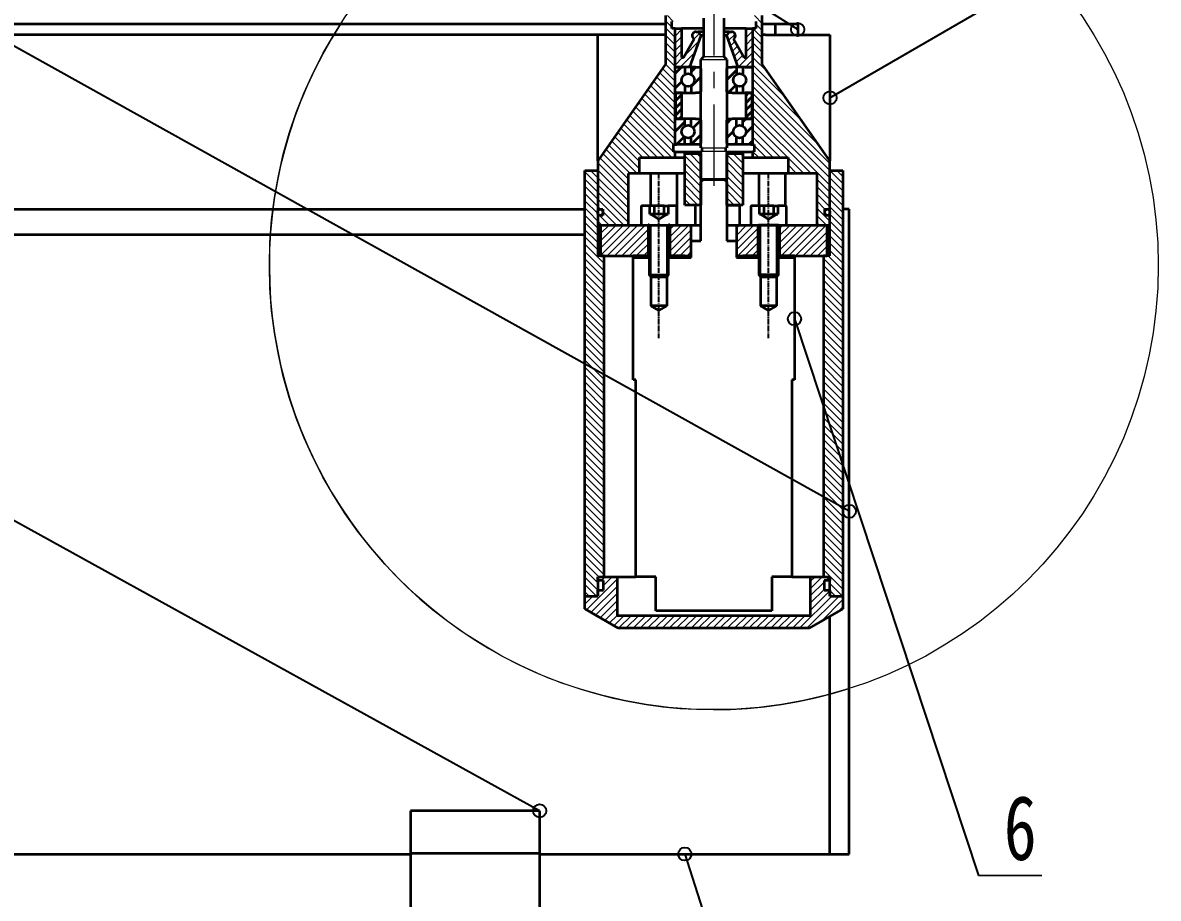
# Model space of a CAD drawing. Header units: millimetres. Extents: x 0 to 1189, y 0 to 841.
# Drawn here: x 412.9 to 588.9, y 624.8 to 760.6 of the extents above; entities that cross this region are included whole.
import ezdxf

# ---------------------------------------------------------------- set-up
doc = ezdxf.new("R2010")
doc.units = ezdxf.units.MM
doc.linetypes.add('CENTER2', pattern=[1.125, 0.75, -0.125, 0.125, -0.125])
doc.linetypes.add('CENTERX2', pattern=[20.32, 12.7, -2.54, 2.54, -2.54])
doc.styles.add('SLDTEXTSTYLE1', font='hyswlongfangsong.ttf')
doc.styles.get("Standard").update_dxf_attribs({"font": 'hyswlongfangsong.ttf'})
doc.dimstyles.new('SLDDIMSTYLE0', dxfattribs={"dimtxt": 0.18, "dimasz": 4.08, "dimexe": 0, "dimexo": 0.0625, "dimgap": 0, "dimtad": 0, "dimtih": 1, "dimtoh": 1, "dimdec": 0, "dimrnd": 1e-09, "dimzin": 0, "dimdsep": 46, "dimtxsty": 'Standard', "dimsah": 1, "dimcen": 0.09, "dimadec": 0, "dimazin": 0, "dimtfac": 4.08, "dimtdec": 0, "dimtofl": 0, "dimtmove": 0, "dimatfit": 3, "dimfxl": 1, "dimfrac": 2, "dimtolj": 1, "dimtzin": 0, "dimarcsym": 0})
pattern_1 = [(45, (128.85775, 522.6611), (-0.561266, 0.561266), [])]
pattern_2 = [(135, (128.85775, 522.6611), (-0.561266, -0.561266), [])]

# ---------------------------------------------------------------- blocks, each defined once
blk = doc.blocks.new('SW_NOTE_0_5')
at = {"color": 0, "linetype": 'Continuous', "lineweight": 18}
for p, q in [((0, 0), (9.85, 0)), ((9.85, 0), (0, 0)), ((0, 0), (9.85, 0)), ((9.85, 0), (0, 0)), ((0, 0), (9.85, 0)), ((9.85, 0), (0, 0))]:
    blk.add_line(p, q, dxfattribs=at)
at = {"color": 0, "linetype": 'Continuous', "lineweight": 18, "insert": (6.49, 12.42), "char_height": 10, "attachment_point": 2, "style": 'SLDTEXTSTYLE1'}
blk.add_mtext('6', dxfattribs=at)
blk = doc.blocks.new('*U93')
at = {"color": 0, "linetype": 'CENTER2', "transparency": 16777216}
blk.add_line((0, -15.15), (0, 10.36), dxfattribs=at)
blk = doc.blocks.new('*U92')
at = {"color": 0, "linetype": 'CENTER2', "transparency": 16777216}
blk.add_line((0, -15.15), (0, 10.22), dxfattribs=at)

msp = doc.modelspace()

# ---------------------------------------------------------------- hatches: boundary and pattern name
at = {"lineweight": 18}
h = msp.add_hatch(dxfattribs=at)
h.set_pattern_fill('ANSI31', color=256, scale=0.25, angle=90)
h.set_pattern_definition(pattern_2)
h.paths.add_polyline_path([(527.51, 754.18), (527.51, 761.69), (526.26, 761.69), (526.26, 760.79), (526.51, 760.79), (526.51, 759.69), (526.01, 759.69), (526.01, 741.69), (526.26, 741.69), (526.26, 740.59), (526.01, 740.59), (526.01, 739.69), (531.51, 739.69), (531.51, 737.19), (536.01, 737.19), (536.01, 729.19), (538.01, 729.19), (538.01, 730.69), (537.21, 730.69), (537.21, 731.69), (538.01, 731.69), (538.01, 739.19)])
h.paths.add_polyline_path([(514.01, 739.69), (514.01, 740.59), (513.76, 740.59), (513.76, 741.69), (514.01, 741.69), (514.01, 759.69), (513.51, 759.69), (513.51, 760.79), (513.76, 760.79), (513.76, 761.69), (512.51, 761.69), (512.51, 754.18), (502.01, 739.19), (502.01, 731.69), (502.81, 731.69), (502.81, 730.69), (502.01, 730.69), (502.01, 729.19), (506.72, 729.19), (506.72, 737.19), (508.51, 737.19), (508.51, 739.69)])
h.paths.add_polyline_path([(540.01, 737.69), (538.01, 737.69), (538.01, 724.44), (537.01, 724.44), (537.01, 674.69), (538.01, 674.69), (538.01, 671.69), (540.01, 671.69)])
h.paths.add_polyline_path([(503.01, 724.44), (502.51, 724.44), (502.01, 724.44), (502.01, 737.69), (500.01, 737.69), (500.01, 671.69), (502.01, 671.69), (502.01, 674.69), (503.01, 674.69)])
h = msp.add_hatch(dxfattribs=at)
h.set_pattern_fill('ANSI31', color=256, scale=0.25)
h.set_pattern_definition(pattern_1)
h.paths.add_polyline_path([(518.01, 758.59), (517.59, 759.19), (517.26, 759.19, 0.76733), (516.96, 758.07), (515.29, 755.19), (515.01, 755.19), (515.01, 759.69), (514.01, 759.69), (514.01, 753.69), (516.22, 753.69)])
h.paths.add_polyline_path([(523.06, 758.07, 0.767325), (522.76, 759.19), (522.43, 759.19), (522.01, 758.59), (523.79, 753.69), (526.01, 753.69), (526.01, 759.69), (525.01, 759.69), (525.01, 755.19), (524.72, 755.19)])
at = {"lineweight": 35}
h = msp.add_hatch(dxfattribs=at)
h.set_pattern_fill('ANSI31', color=256, scale=0.5)
h.set_pattern_definition([(45, (-51.8363, 45.4111), (-1.122532, 1.122532), [])])
h.paths.add_polyline_path([(515.51, 750.82, -0.26795), (515.01, 751.69, -0.26795), (515.51, 752.55), (515.51, 753.69), (514.01, 753.69), (514.01, 749.69), (514.21, 749.69), (515.14, 749.69), (515.51, 749.69)])
h.paths.add_polyline_path([(518.01, 753.69), (517.81, 753.69), (517.16, 753.69), (516.51, 753.69), (516.51, 752.55, -0.26795), (517.01, 751.69, -0.26795), (516.51, 750.82), (516.51, 749.69), (517.16, 749.69), (517.81, 749.69), (518.01, 749.69)])
h.paths.add_polyline_path([(518.01, 745.69), (517.81, 745.69), (517.16, 745.69), (516.51, 745.69), (516.51, 744.55, -0.26795), (517.01, 743.69, -0.26795), (516.51, 742.82), (516.51, 741.69), (517.16, 741.69), (517.81, 741.69), (518.01, 741.69)])
h.paths.add_polyline_path([(515.51, 745.69), (515.14, 745.69), (514.21, 745.69), (514.01, 745.69), (514.01, 741.69), (514.21, 741.69), (515.14, 741.69), (515.51, 741.69), (515.51, 742.82, -0.26795), (515.01, 743.69, -0.26795), (515.51, 744.55)])
h.paths.add_polyline_path([(523.01, 751.69, -0.26795), (523.51, 752.55), (523.51, 753.69), (522.86, 753.69), (522.21, 753.69), (522.01, 753.69), (522.01, 749.69), (522.21, 749.69), (522.86, 749.69), (523.51, 749.69), (523.51, 750.82, -0.26795)])
h.paths.add_polyline_path([(526.01, 753.69), (524.51, 753.69), (524.51, 752.55, -0.26795), (525.01, 751.69, -0.26795), (524.51, 750.82), (524.51, 749.69), (524.87, 749.69), (525.81, 749.69), (526.01, 749.69)], flags=16)
h.paths.add_polyline_path([(523.51, 745.69), (522.86, 745.69), (522.21, 745.69), (522.01, 745.69), (522.01, 741.69), (522.21, 741.69), (522.86, 741.69), (523.51, 741.69), (523.51, 742.82, -0.26795), (523.01, 743.69, -0.26795), (523.51, 744.55)])
h.paths.add_polyline_path([(524.51, 753.69), (524.51, 752.55, -0.26795), (525.01, 751.69, -0.26795), (524.51, 750.82), (524.51, 749.69), (524.87, 749.69), (525.71, 749.69), (525.91, 749.49), (525.91, 745.89), (525.71, 745.69), (525.01, 745.69), (524.87, 745.69), (524.51, 745.69), (524.51, 744.55, -0.26795), (525.01, 743.69, -0.26795), (524.51, 742.82), (524.51, 741.69), (524.87, 741.69), (525.81, 741.69), (526.01, 741.69), (526.01, 753.69)])
h = msp.add_hatch(dxfattribs=at)
h.set_pattern_fill('ANSI31', color=256, scale=0.25)
h.set_pattern_definition(pattern_1)
h.paths.add_polyline_path([(515.01, 749.69), (514.31, 749.69), (514.11, 749.49), (514.11, 745.89), (514.31, 745.69), (515.01, 745.69)])
h.paths.add_polyline_path([(525.91, 749.49), (525.71, 749.69), (525.01, 749.69), (525.01, 745.69), (525.71, 745.69), (525.91, 745.89)])
at = {"lineweight": 18}
h = msp.add_hatch(dxfattribs=at)
h.set_pattern_fill('ANSI31', color=256, scale=0.25, angle=90)
h.set_pattern_definition(pattern_2)
h.paths.add_polyline_path([(518.01, 740.29), (515.51, 740.29), (515.51, 732.29), (518.01, 732.29)])
h.paths.add_polyline_path([(524.51, 740.29), (522.01, 740.29), (522.01, 732.29), (524.51, 732.29)])
at = {"linetype": 'Continuous', "lineweight": 18}
h = msp.add_hatch(dxfattribs=at)
h.set_pattern_fill('ANSI31', color=256, angle=90, style=0)
h.set_pattern_definition([(135, (-51.8363, 45.411), (-2.245064, -2.245064), [])])
edge = h.paths.add_edge_path(flags=0)
edge.add_ellipse((537.61, 731.19), major_axis=(0, -0.5), ratio=0.8, start_angle=0, end_angle=0)
at = {"lineweight": 18}
h = msp.add_hatch(dxfattribs=at)
h.set_pattern_fill('ANSI31', color=256, scale=0.25)
h.set_pattern_definition(pattern_1)
h.paths.add_polyline_path([(516.51, 729.19), (513.11, 729.19), (513.11, 724.44), (516.51, 724.44)])
h.paths.add_polyline_path([(502.51, 724.44), (510.01, 724.44), (510.01, 721.47), (510.29, 721.47), (510.29, 729.19), (510.01, 729.19), (509.91, 729.19), (502.51, 729.19)])
h = msp.add_hatch(dxfattribs=at)
h.set_pattern_fill('ANSI31', color=256, scale=0.25)
h.set_pattern_definition(pattern_1)
h.paths.add_polyline_path([(527.26, 729.19), (527.01, 729.19), (523.51, 729.19), (523.51, 724.44), (523.51, 724.19), (524.51, 724.19), (524.51, 724.44), (527.01, 724.44), (527.01, 721.47), (527.26, 721.47)])
h.paths.add_polyline_path([(537.51, 729.19), (536.01, 729.19), (530.11, 729.19), (530.11, 724.44), (537.51, 724.44)])
at = {"linetype": 'Continuous', "lineweight": 18}
h = msp.add_hatch(dxfattribs=at)
h.set_pattern_fill('ANSI31', color=256, angle=90, style=0)
edge = h.paths.add_edge_path(flags=0)
edge.add_ellipse((554.24, 685.78), major_axis=(0, -0.5), ratio=0.8, start_angle=0, end_angle=0)
h = msp.add_hatch(dxfattribs=at)
h.set_pattern_fill('ANSI31', color=256, style=0)
h.paths.add_polyline_path([(559.34, 678.78), (561.84, 678.78), (561.84, 679.03), (559.34, 679.03)], flags=0)
h = msp.add_hatch(dxfattribs=at)
h.set_pattern_fill('ANSI31', color=256, style=0)
h.paths.add_polyline_path([(576.34, 678.78), (578.84, 678.78), (578.84, 679.03), (576.34, 679.03)], flags=0)
h = msp.add_hatch(dxfattribs=at)
h.set_pattern_fill('ANSI31', color=256, style=0)
h.paths.add_polyline_path([(584.34, 679.03), (581.84, 679.03), (581.84, 678.78), (584.34, 678.78)], flags=0)
at = {"lineweight": 18}
h = msp.add_hatch(dxfattribs=at)
h.set_pattern_fill('ANSI31', color=256, scale=0.25)
h.set_pattern_definition(pattern_1)
h.paths.add_polyline_path([(505.01, 674.69), (502.01, 674.69), (502.01, 674.09), (502.91, 674.09), (502.91, 672.59), (502.01, 672.59), (502.01, 671.69), (500.01, 671.69), (500.01, 669.69), (505.2, 666.69), (534.81, 666.69), (540.01, 669.69), (540.01, 671.69), (538.01, 671.69), (538.01, 672.59), (537.11, 672.59), (537.11, 674.09), (538.01, 674.09), (538.01, 674.69), (537.01, 674.69), (535.01, 674.69), (535.01, 668.69), (505.01, 668.69)])

# ---------------------------------------------------------------- linework, layer by layer
at = {"color": 7, "linetype": 'CENTERX2', "lineweight": 18}
msp.add_line((520.01, 788.54), (520.01, 735.29), dxfattribs=at)
at = {"color": 7, "linetype": 'Continuous', "lineweight": 35}
for p, q in [((367.43, 760.39), (512.51, 760.39)), ((462.16, 760.39), (512.51, 760.39)), ((512.51, 761.69), (512.51, 754.18)), ((512.51, 761.69), (512.51, 754.18)), ((513.51, 759.69), (513.51, 760.79)), ((513.51, 759.69), (513.51, 760.79)), ((518.41, 761.29), (518.41, 755.29)), ((518.41, 761.29), (518.41, 755.29)), ((521.61, 755.29), (521.61, 761.29)), ((521.61, 755.29), (521.61, 761.29)), ((526.51, 760.79), (526.51, 759.69)), ((526.51, 760.79), (526.51, 759.69)), ((527.51, 754.18), (527.51, 761.69)), ((527.51, 754.18), (527.51, 761.69)), ((527.51, 760.39), (529.51, 760.39)), ((527.51, 760.39), (529.51, 760.39)), ((529.51, 760.39), (533.01, 760.39)), ((529.51, 760.39), (529.51, 758.69)), ((529.51, 760.39), (533.01, 760.39)), ((529.51, 760.39), (529.51, 758.69)), ((533.01, 760.39), (533.01, 758.69)), ((533.01, 760.39), (533.01, 758.69)), ((502.01, 758.69), (368.34, 758.69)), ((502.01, 758.69), (461.1, 758.69)), ((512.51, 758.69), (502.01, 758.69)), ((502.01, 739.19), (502.01, 758.69)), ((512.51, 758.69), (502.01, 758.69)), ((502.01, 739.19), (502.01, 758.69)), ((514.01, 759.69), (513.51, 759.69)), ((514.01, 759.69), (513.51, 759.69)), ((514.01, 753.69), (514.01, 759.69)), ((514.01, 759.69), (515.01, 759.69)), ((514.01, 741.69), (514.01, 759.69)), ((514.01, 753.69), (514.01, 759.69)), ((514.01, 759.69), (515.01, 759.69)), ((514.01, 741.69), (514.01, 759.69)), ((515.01, 759.69), (515.01, 755.19)), ((518.41, 759.69), (515.01, 759.69)), ((515.01, 759.69), (515.01, 755.19)), ((518.41, 759.69), (515.01, 759.69)), ((518.01, 758.59), (516.22, 753.69)), ((518.01, 758.59), (516.22, 753.69)), ((517.26, 759.19), (517.59, 759.19)), ((517.26, 759.19), (517.59, 759.19)), ((517.59, 759.19), (518.01, 758.59)), ((518.41, 759.19), (517.59, 759.19)), ((517.59, 759.19), (518.01, 758.59)), ((518.41, 759.19), (517.59, 759.19)), ((518.41, 758.59), (518.01, 758.59)), ((518.41, 758.59), (518.01, 758.59)), ((525.01, 759.69), (521.61, 759.69)), ((525.01, 759.69), (521.61, 759.69)), ((522.43, 759.19), (521.61, 759.19)), ((522.43, 759.19), (521.61, 759.19)), ((522.01, 758.59), (521.61, 758.59)), ((522.01, 758.59), (521.61, 758.59)), ((522.01, 758.59), (522.43, 759.19)), ((522.01, 758.59), (522.43, 759.19)), ((523.79, 753.69), (522.01, 758.59)), ((523.79, 753.69), (522.01, 758.59)), ((522.43, 759.19), (522.76, 759.19)), ((522.43, 759.19), (522.76, 759.19)), ((525.01, 755.19), (525.01, 759.69)), ((525.01, 759.69), (526.01, 759.69)), ((525.01, 755.19), (525.01, 759.69)), ((525.01, 759.69), (526.01, 759.69)), ((526.01, 759.69), (526.01, 753.69)), ((526.01, 759.69), (526.01, 741.69)), ((526.51, 759.69), (526.01, 759.69)), ((526.01, 759.69), (526.01, 753.69)), ((526.01, 759.69), (526.01, 741.69)), ((526.51, 759.69), (526.01, 759.69)), ((528.01, 758.69), (527.51, 758.69)), ((528.01, 758.69), (527.51, 758.69)), ((528.01, 758.69), (538.01, 758.69)), ((528.01, 758.69), (538.01, 758.69)), ((538.01, 758.69), (538.01, 739.19)), ((538.01, 758.69), (538.01, 739.19)), ((515.29, 755.19), (516.96, 758.07)), ((515.29, 755.19), (516.96, 758.07)), ((523.06, 758.07), (524.72, 755.19)), ((523.06, 758.07), (524.72, 755.19)), ((515.01, 755.19), (515.29, 755.19)), ((515.01, 755.19), (515.29, 755.19)), ((518.41, 755.29), (518.01, 754.89)), ((518.41, 755.29), (518.01, 754.89)), ((522.01, 754.89), (521.61, 755.29)), ((522.01, 754.89), (521.61, 755.29)), ((524.72, 755.19), (525.01, 755.19)), ((524.72, 755.19), (525.01, 755.19)), ((512.51, 754.18), (502.01, 739.19)), ((512.51, 754.18), (502.01, 739.19)), ((516.22, 753.69), (514.01, 753.69)), ((516.22, 753.69), (514.01, 753.69)), ((514.01, 749.89), (514.01, 753.49)), ((514.01, 749.89), (514.01, 753.49)), ((514.21, 753.69), (515.14, 753.69)), ((514.21, 753.69), (515.14, 753.69)), ((517.16, 753.69), (516.22, 753.69)), ((517.16, 753.69), (516.22, 753.69)), ((517.16, 753.69), (517.81, 753.69)), ((517.16, 753.69), (517.81, 753.69)), ((517.81, 753.69), (518.01, 753.69)), ((517.81, 753.69), (518.01, 753.69)), ((518.01, 741.19), (518.01, 754.89)), ((518.01, 741.19), (518.01, 754.89)), ((518.01, 753.49), (518.01, 749.89)), ((518.01, 753.49), (518.01, 749.89)), ((522.01, 754.89), (522.01, 741.19)), ((522.01, 754.89), (522.01, 741.19)), ((522.01, 753.69), (522.21, 753.69)), ((522.01, 753.69), (522.21, 753.69)), ((522.01, 749.89), (522.01, 753.49)), ((522.01, 749.89), (522.01, 753.49)), ((522.21, 753.69), (522.86, 753.69)), ((522.21, 753.69), (522.86, 753.69)), ((523.79, 753.69), (522.86, 753.69)), ((523.79, 753.69), (522.86, 753.69)), ((526.01, 753.69), (523.79, 753.69)), ((526.01, 753.69), (523.79, 753.69)), ((524.87, 753.69), (525.81, 753.69)), ((524.87, 753.69), (525.81, 753.69)), ((526.01, 753.49), (526.01, 749.89)), ((526.01, 753.49), (526.01, 749.89)), ((538.01, 739.19), (527.51, 754.18)), ((538.01, 739.19), (527.51, 754.18)), ((514.31, 749.69), (514.11, 749.49)), ((514.31, 749.69), (514.11, 749.49)), ((514.11, 745.89), (514.11, 749.49)), ((514.11, 745.89), (514.11, 749.49)), ((515.14, 749.69), (514.21, 749.69)), ((515.14, 749.69), (514.21, 749.69)), ((514.31, 749.69), (515.01, 749.69)), ((514.31, 749.69), (515.01, 749.69)), ((515.01, 749.69), (515.01, 745.69)), ((515.01, 749.69), (515.01, 745.69)), ((515.14, 749.69), (517.16, 749.69)), ((515.14, 749.69), (517.16, 749.69)), ((517.81, 749.69), (517.16, 749.69)), ((517.81, 749.69), (517.16, 749.69)), ((517.81, 749.69), (518.01, 749.69)), ((517.81, 749.69), (518.01, 749.69)), ((522.01, 749.69), (522.21, 749.69)), ((522.01, 749.69), (522.21, 749.69)), ((522.86, 749.69), (522.21, 749.69)), ((522.86, 749.69), (522.21, 749.69)), ((522.86, 749.69), (524.87, 749.69)), ((522.86, 749.69), (524.87, 749.69)), ((525.81, 749.69), (524.87, 749.69)), ((525.81, 749.69), (524.87, 749.69)), ((525.01, 745.69), (525.01, 749.69)), ((525.01, 749.69), (525.71, 749.69)), ((525.01, 745.69), (525.01, 749.69)), ((525.01, 749.69), (525.71, 749.69)), ((525.91, 749.49), (525.71, 749.69)), ((525.91, 749.49), (525.71, 749.69)), ((525.91, 749.49), (525.91, 745.89)), ((525.91, 749.49), (525.91, 745.89)), ((514.01, 741.89), (514.01, 745.49)), ((514.01, 741.89), (514.01, 745.49)), ((514.11, 745.89), (514.31, 745.69)), ((514.11, 745.89), (514.31, 745.69)), ((514.21, 745.69), (515.14, 745.69)), ((514.21, 745.69), (515.14, 745.69)), ((515.01, 745.69), (514.31, 745.69)), ((515.01, 745.69), (514.31, 745.69)), ((517.16, 745.69), (515.14, 745.69)), ((517.16, 745.69), (515.14, 745.69)), ((517.16, 745.69), (517.81, 745.69)), ((517.16, 745.69), (517.81, 745.69)), ((518.01, 745.69), (517.81, 745.69)), ((518.01, 745.69), (517.81, 745.69)), ((518.01, 745.49), (518.01, 741.89)), ((518.01, 745.49), (518.01, 741.89)), ((522.21, 745.69), (522.01, 745.69)), ((522.21, 745.69), (522.01, 745.69)), ((522.01, 741.89), (522.01, 745.49)), ((522.01, 741.89), (522.01, 745.49)), ((522.21, 745.69), (522.86, 745.69)), ((522.21, 745.69), (522.86, 745.69)), ((524.87, 745.69), (522.86, 745.69)), ((524.87, 745.69), (522.86, 745.69)), ((524.87, 745.69), (525.81, 745.69)), ((524.87, 745.69), (525.81, 745.69)), ((525.71, 745.69), (525.01, 745.69)), ((525.71, 745.69), (525.01, 745.69)), ((525.71, 745.69), (525.91, 745.89)), ((525.71, 745.69), (525.91, 745.89)), ((526.01, 745.49), (526.01, 741.89)), ((526.01, 745.49), (526.01, 741.89)), ((513.76, 740.59), (513.76, 741.69)), ((513.76, 741.69), (514.01, 741.69)), ((513.76, 740.59), (513.76, 741.69)), ((513.76, 741.69), (514.01, 741.69)), ((514.01, 741.69), (514.21, 741.69)), ((514.01, 741.69), (514.21, 741.69)), ((515.14, 741.69), (514.21, 741.69)), ((515.14, 741.69), (514.21, 741.69)), ((517.16, 741.69), (515.14, 741.69)), ((517.16, 741.69), (515.14, 741.69)), ((517.81, 741.69), (517.16, 741.69)), ((517.81, 741.69), (517.16, 741.69)), ((518.01, 741.69), (517.81, 741.69)), ((518.01, 741.69), (517.81, 741.69)), ((518.21, 741.19), (518.01, 741.19)), ((518.21, 741.19), (518.01, 741.19)), ((518.21, 740.69), (518.21, 741.19)), ((518.21, 740.69), (518.21, 741.19)), ((522.01, 741.19), (521.81, 741.19)), ((521.81, 741.19), (521.81, 740.69)), ((522.01, 741.19), (521.81, 741.19)), ((521.81, 741.19), (521.81, 740.69)), ((522.21, 741.69), (522.01, 741.69)), ((522.21, 741.69), (522.01, 741.69)), ((522.86, 741.69), (522.21, 741.69)), ((522.86, 741.69), (522.21, 741.69)), ((524.87, 741.69), (522.86, 741.69)), ((524.87, 741.69), (522.86, 741.69)), ((525.81, 741.69), (524.87, 741.69)), ((525.81, 741.69), (524.87, 741.69)), ((525.81, 741.69), (526.01, 741.69)), ((525.81, 741.69), (526.01, 741.69)), ((526.01, 741.69), (526.26, 741.69)), ((526.01, 741.69), (526.26, 741.69)), ((526.26, 741.69), (526.26, 740.59)), ((526.26, 741.69), (526.26, 740.59)), ((508.51, 737.19), (508.51, 739.69)), ((508.51, 739.69), (514.01, 739.69)), ((508.51, 737.19), (508.51, 739.69)), ((508.51, 739.69), (514.01, 739.69)), ((514.01, 740.59), (513.76, 740.59)), ((514.01, 740.59), (513.76, 740.59)), ((514.01, 739.69), (514.01, 740.59)), ((514.01, 740.59), (518.01, 740.59)), ((514.01, 739.69), (514.01, 740.59)), ((514.01, 740.59), (518.01, 740.59)), ((514.01, 739.69), (515.51, 739.69)), ((514.01, 739.69), (515.51, 739.69)), ((515.51, 732.29), (515.51, 740.29)), ((515.51, 740.29), (518.01, 740.29)), ((515.51, 732.29), (515.51, 740.29)), ((515.51, 740.29), (518.01, 740.29)), ((518.01, 736.29), (518.01, 740.69)), ((518.01, 740.69), (518.21, 740.69)), ((518.01, 736.29), (518.01, 740.69)), ((518.01, 740.69), (518.21, 740.69)), ((518.01, 740.29), (518.01, 732.29)), ((518.01, 740.29), (518.01, 732.29)), ((521.81, 740.69), (522.01, 740.69)), ((521.81, 740.69), (522.01, 740.69)), ((522.01, 740.69), (522.01, 736.29)), ((522.01, 740.69), (522.01, 736.29)), ((522.01, 740.59), (526.01, 740.59)), ((522.01, 740.59), (526.01, 740.59)), ((522.01, 732.29), (522.01, 740.29)), ((522.01, 740.29), (524.51, 740.29)), ((522.01, 732.29), (522.01, 740.29)), ((522.01, 740.29), (524.51, 740.29)), ((524.51, 740.29), (524.51, 732.29)), ((524.51, 740.29), (524.51, 732.29)), ((524.51, 739.69), (526.01, 739.69)), ((524.51, 739.69), (526.01, 739.69)), ((526.01, 740.59), (526.01, 739.69)), ((526.26, 740.59), (526.01, 740.59)), ((526.01, 740.59), (526.01, 739.69)), ((526.26, 740.59), (526.01, 740.59)), ((526.01, 739.69), (531.51, 739.69)), ((526.01, 739.69), (531.51, 739.69)), ((531.51, 739.69), (531.51, 737.19)), ((531.51, 739.69), (531.51, 737.19)), ((500.01, 671.69), (500.01, 737.69)), ((500.01, 737.69), (502.01, 737.69)), ((500.01, 671.69), (500.01, 737.69)), ((500.01, 737.69), (502.01, 737.69)), ((502.01, 739.19), (502.01, 731.69)), ((502.01, 739.19), (502.01, 731.69)), ((502.01, 737.69), (502.01, 724.44)), ((502.01, 737.69), (502.01, 724.44)), ((538.01, 731.69), (538.01, 739.19)), ((538.01, 731.69), (538.01, 739.19)), ((538.01, 724.44), (538.01, 737.69)), ((538.01, 737.69), (540.01, 737.69)), ((538.01, 724.44), (538.01, 737.69)), ((538.01, 737.69), (540.01, 737.69)), ((540.01, 737.69), (540.01, 671.69)), ((540.01, 737.69), (540.01, 671.69)), ((506.72, 737.19), (506.72, 729.19)), ((508.51, 737.19), (506.72, 737.19)), ((506.72, 737.19), (506.72, 729.19)), ((508.51, 737.19), (506.72, 737.19)), ((515.51, 737.19), (508.51, 737.19)), ((515.51, 737.19), (508.51, 737.19)), ((510.21, 737.19), (510.21, 732.19)), ((510.21, 737.19), (510.21, 732.19)), ((514.28, 737.19), (514.28, 729.19)), ((514.28, 737.19), (514.28, 729.19)), ((518.41, 736.29), (518.01, 735.89)), ((522.01, 736.29), (518.01, 736.29)), ((518.41, 736.29), (518.01, 735.89)), ((518.01, 726.79), (518.01, 735.89)), ((518.01, 726.79), (518.01, 735.89)), ((518.41, 736.29), (521.61, 736.29)), ((522.01, 735.89), (521.61, 736.29)), ((522.01, 735.89), (521.61, 736.29)), ((522.01, 735.89), (522.01, 726.79)), ((522.01, 735.89), (522.01, 726.79)), ((531.51, 737.19), (524.51, 737.19)), ((531.51, 737.19), (524.51, 737.19)), ((527, 737.19), (527, 732.19)), ((527, 737.19), (527, 732.19)), ((531.07, 737.19), (531.07, 732.19)), ((531.07, 737.19), (531.07, 732.19)), ((536.01, 737.19), (531.51, 737.19)), ((536.01, 737.19), (531.51, 737.19)), ((536.01, 729.19), (536.01, 737.19)), ((536.01, 729.19), (536.01, 737.19)), ((510.07, 732.19), (508.91, 732.19)), ((510.07, 732.19), (508.91, 732.19)), ((510.07, 730.89), (510.07, 732.19)), ((510.84, 732.19), (510.07, 732.19)), ((510.07, 730.89), (510.07, 732.19)), ((510.84, 732.19), (510.07, 732.19)), ((510.84, 730.89), (510.84, 732.19)), ((512.32, 732.19), (510.84, 732.19)), ((510.84, 730.89), (510.84, 732.19)), ((512.32, 732.19), (510.84, 732.19)), ((512.32, 730.89), (512.32, 732.19)), ((512.32, 732.19), (512.94, 732.19)), ((512.32, 730.89), (512.32, 732.19)), ((512.32, 732.19), (512.94, 732.19)), ((512.94, 732.19), (512.94, 730.89)), ((514.11, 732.19), (512.94, 732.19)), ((512.94, 732.19), (512.94, 730.89)), ((514.11, 732.19), (512.94, 732.19)), ((518.01, 732.29), (515.51, 732.29)), ((518.01, 732.29), (515.51, 732.29)), ((517.1, 732.29), (517.1, 729.19)), ((517.1, 732.29), (517.1, 729.19)), ((524.51, 732.29), (522.01, 732.29)), ((524.51, 732.29), (522.01, 732.29)), ((527.07, 732.19), (525.91, 732.19)), ((527.07, 732.19), (525.91, 732.19)), ((527.07, 730.89), (527.07, 732.19)), ((527.84, 732.19), (527.07, 732.19)), ((527.07, 730.89), (527.07, 732.19)), ((527.84, 732.19), (527.07, 732.19)), ((527.84, 730.89), (527.84, 732.19)), ((529.32, 732.19), (527.84, 732.19)), ((527.84, 730.89), (527.84, 732.19)), ((529.32, 732.19), (527.84, 732.19)), ((529.32, 730.89), (529.32, 732.19)), ((529.32, 732.19), (529.94, 732.19)), ((529.32, 730.89), (529.32, 732.19)), ((529.32, 732.19), (529.94, 732.19)), ((529.94, 732.19), (529.94, 730.89)), ((531.11, 732.19), (529.94, 732.19)), ((529.94, 732.19), (529.94, 730.89)), ((531.11, 732.19), (529.94, 732.19)), ((377.41, 731.69), (500.01, 731.69)), ((451.67, 731.69), (500.01, 731.69)), ((502.01, 731.69), (502.81, 731.69)), ((502.01, 731.69), (502.81, 731.69)), ((502.01, 730.69), (502.01, 729.19)), ((502.81, 730.69), (502.01, 730.69)), ((502.01, 730.69), (502.01, 729.19)), ((502.81, 730.69), (502.01, 730.69)), ((502.81, 731.69), (502.81, 730.69)), ((502.81, 731.69), (502.81, 730.69)), ((508.76, 732.04), (508.76, 729.19)), ((508.76, 732.04), (508.76, 729.19)), ((510.07, 730.89), (510.23, 730.89)), ((510.07, 730.89), (510.23, 730.89)), ((510.23, 730.89), (511.51, 730.15)), ((510.44, 730.89), (510.23, 730.89)), ((510.23, 730.89), (511.51, 730.15)), ((510.44, 730.89), (510.23, 730.89)), ((511.58, 730.89), (510.44, 730.89)), ((511.58, 730.89), (510.44, 730.89)), ((511.51, 730.15), (512.79, 730.89)), ((511.51, 730.15), (512.79, 730.89)), ((512.65, 730.89), (511.58, 730.89)), ((512.65, 730.89), (511.58, 730.89)), ((512.79, 730.89), (512.65, 730.89)), ((512.79, 730.89), (512.65, 730.89)), ((512.79, 730.89), (512.94, 730.89)), ((512.79, 730.89), (512.94, 730.89)), ((514.26, 729.19), (514.26, 732.04)), ((514.26, 729.19), (514.26, 732.04)), ((525.76, 732.04), (525.76, 729.19)), ((525.76, 732.04), (525.76, 729.19)), ((527.07, 730.89), (527.23, 730.89)), ((527.07, 730.89), (527.23, 730.89)), ((527.23, 730.89), (528.51, 730.15)), ((527.44, 730.89), (527.23, 730.89)), ((527.23, 730.89), (528.51, 730.15)), ((527.44, 730.89), (527.23, 730.89)), ((528.58, 730.89), (527.44, 730.89)), ((528.58, 730.89), (527.44, 730.89)), ((528.51, 730.15), (529.79, 730.89)), ((528.51, 730.15), (529.79, 730.89)), ((529.65, 730.89), (528.58, 730.89)), ((529.65, 730.89), (528.58, 730.89)), ((529.79, 730.89), (529.65, 730.89)), ((529.79, 730.89), (529.65, 730.89)), ((529.79, 730.89), (529.94, 730.89)), ((529.79, 730.89), (529.94, 730.89)), ((531.26, 729.19), (531.26, 732.04)), ((531.26, 729.19), (531.26, 732.04)), ((537.21, 730.69), (537.21, 731.69)), ((537.21, 731.69), (538.01, 731.69)), ((537.21, 730.69), (537.21, 731.69)), ((537.21, 731.69), (538.01, 731.69)), ((538.01, 730.69), (537.21, 730.69)), ((538.01, 730.69), (537.21, 730.69)), ((538.01, 729.19), (538.01, 730.69)), ((538.01, 729.19), (538.01, 730.69)), ((541.01, 731.69), (540.01, 731.69)), ((541.01, 731.69), (540.01, 731.69)), ((541.01, 631.69), (541.01, 731.69)), ((541.01, 657.36), (541.01, 731.69)), ((502.01, 729.19), (506.72, 729.19)), ((502.01, 729.19), (506.72, 729.19)), ((502.51, 724.44), (502.51, 729.19)), ((502.51, 729.19), (510.01, 729.19)), ((502.51, 724.44), (502.51, 729.19)), ((502.51, 729.19), (510.01, 729.19)), ((508.76, 729.19), (509.91, 729.19)), ((508.76, 729.19), (509.91, 729.19)), ((510.01, 724.44), (510.01, 729.19)), ((510.01, 724.44), (510.01, 729.19)), ((510.01, 729.09), (510.01, 721.47)), ((510.01, 729.09), (510.01, 721.47)), ((513.01, 729.19), (513.01, 724.44)), ((513.01, 729.19), (516.51, 729.19)), ((513.01, 729.19), (513.01, 724.44)), ((513.01, 729.19), (516.51, 729.19)), ((513.01, 721.47), (513.01, 729.09)), ((513.01, 721.47), (513.01, 729.09)), ((513.11, 729.19), (514.26, 729.19)), ((513.11, 729.19), (514.26, 729.19)), ((516.51, 724.44), (516.51, 729.19)), ((516.51, 729.19), (518.01, 729.19)), ((516.51, 724.44), (516.51, 729.19)), ((516.51, 729.19), (518.01, 729.19)), ((522.01, 729.19), (523.51, 729.19)), ((522.01, 729.19), (523.51, 729.19)), ((523.51, 729.19), (523.51, 724.44)), ((523.51, 729.19), (527.01, 729.19)), ((523.51, 729.19), (523.51, 724.44)), ((523.51, 729.19), (527.01, 729.19)), ((525.76, 729.19), (526.91, 729.19)), ((525.76, 729.19), (526.91, 729.19)), ((527.01, 724.44), (527.01, 729.19)), ((527.01, 724.44), (527.01, 729.19)), ((527.01, 729.09), (527.01, 721.47)), ((527.01, 729.09), (527.01, 721.47)), ((530.01, 729.19), (530.01, 724.44)), ((530.01, 729.19), (537.51, 729.19)), ((530.01, 729.19), (530.01, 724.44)), ((530.01, 729.19), (537.51, 729.19)), ((530.01, 721.47), (530.01, 729.09)), ((530.01, 721.47), (530.01, 729.09)), ((530.11, 729.19), (531.26, 729.19)), ((530.11, 729.19), (531.26, 729.19)), ((536.01, 729.19), (538.01, 729.19)), ((536.01, 729.19), (538.01, 729.19)), ((537.51, 729.19), (537.51, 724.44)), ((537.51, 729.19), (537.51, 724.44)), ((500.01, 727.69), (375.58, 727.69)), ((500.01, 727.69), (451.28, 727.69)), ((516.51, 724.19), (516.51, 726.79)), ((516.51, 726.79), (518.01, 726.79)), ((516.51, 724.19), (516.51, 726.79)), ((516.51, 726.79), (518.01, 726.79)), ((522.01, 726.79), (523.51, 726.79)), ((522.01, 726.79), (523.51, 726.79)), ((523.51, 726.79), (523.51, 724.19)), ((523.51, 726.79), (523.51, 724.19)), ((503.01, 724.44), (502.01, 724.44)), ((503.01, 724.44), (502.01, 724.44)), ((502.51, 724.44), (504.08, 724.44)), ((502.51, 724.44), (504.08, 724.44)), ((503.01, 674.69), (503.01, 724.44)), ((503.01, 674.69), (503.01, 724.44)), ((504.08, 724.44), (506.39, 724.44)), ((504.08, 724.44), (506.39, 724.44)), ((506.39, 724.44), (510.01, 724.44)), ((506.39, 724.44), (510.01, 724.44)), ((507.51, 724.19), (507.51, 724.44)), ((510.01, 724.44), (507.51, 724.44)), ((507.51, 724.19), (507.51, 724.44)), ((510.01, 724.44), (507.51, 724.44)), ((510.01, 724.19), (507.51, 724.19)), ((507.51, 705.19), (507.51, 724.19)), ((507.51, 724.19), (510.01, 724.19)), ((510.01, 724.19), (507.51, 724.19)), ((507.51, 705.19), (507.51, 724.19)), ((507.51, 724.19), (510.01, 724.19)), ((510.01, 724.19), (510.01, 724.44)), ((510.01, 724.19), (510.01, 724.44)), ((513.01, 724.44), (513.01, 724.19)), ((515.51, 724.44), (513.01, 724.44)), ((513.01, 724.44), (516.51, 724.44)), ((513.01, 724.44), (513.01, 724.19)), ((515.51, 724.44), (513.01, 724.44)), ((513.01, 724.44), (516.51, 724.44)), ((515.51, 724.19), (513.01, 724.19)), ((513.01, 724.19), (516.51, 724.19)), ((515.51, 724.19), (513.01, 724.19)), ((513.01, 724.19), (516.51, 724.19)), ((515.51, 724.44), (515.51, 724.19)), ((515.51, 724.44), (515.51, 724.19)), ((523.51, 724.44), (527.01, 724.44)), ((523.51, 724.44), (527.01, 724.44)), ((523.51, 724.19), (527.01, 724.19)), ((523.51, 724.19), (527.01, 724.19)), ((524.51, 724.19), (524.51, 724.44)), ((527.01, 724.44), (524.51, 724.44)), ((524.51, 724.19), (524.51, 724.44)), ((527.01, 724.44), (524.51, 724.44)), ((527.01, 724.19), (524.51, 724.19)), ((527.01, 724.19), (524.51, 724.19)), ((527.01, 724.19), (527.01, 724.44)), ((527.01, 724.19), (527.01, 724.44)), ((530.01, 724.44), (530.01, 724.19)), ((532.51, 724.44), (530.01, 724.44)), ((530.01, 724.44), (537.51, 724.44)), ((530.01, 724.44), (530.01, 724.19)), ((532.51, 724.44), (530.01, 724.44)), ((530.01, 724.44), (537.51, 724.44)), ((532.51, 724.19), (530.01, 724.19)), ((530.01, 724.19), (532.51, 724.19)), ((532.51, 724.19), (530.01, 724.19)), ((530.01, 724.19), (532.51, 724.19)), ((532.51, 724.44), (532.51, 724.19)), ((532.51, 724.44), (532.51, 724.19)), ((532.51, 724.19), (532.51, 705.19)), ((532.51, 724.19), (532.51, 705.19)), ((537.01, 724.44), (537.01, 674.69)), ((538.01, 724.44), (537.01, 724.44)), ((537.01, 724.44), (537.01, 674.69)), ((538.01, 724.44), (537.01, 724.44)), ((510.29, 721.19), (510.01, 721.47)), ((510.29, 721.19), (510.01, 721.47)), ((510.26, 721.22), (510.26, 716.69)), ((510.26, 721.22), (510.26, 716.69)), ((510.29, 721.19), (512.73, 721.19)), ((510.29, 721.19), (512.73, 721.19)), ((513.01, 721.47), (512.73, 721.19)), ((513.01, 721.47), (512.73, 721.19)), ((512.76, 716.69), (512.76, 721.22)), ((512.76, 716.69), (512.76, 721.22)), ((527.29, 721.19), (527.01, 721.47)), ((527.29, 721.19), (527.01, 721.47)), ((527.26, 721.22), (527.26, 716.69)), ((527.26, 721.22), (527.26, 716.69)), ((527.29, 721.19), (529.73, 721.19)), ((527.29, 721.19), (529.73, 721.19)), ((530.01, 721.47), (529.73, 721.19)), ((530.01, 721.47), (529.73, 721.19)), ((529.76, 716.69), (529.76, 721.22)), ((529.76, 716.69), (529.76, 721.22)), ((512.76, 716.69), (510.26, 716.69)), ((510.26, 716.69), (511.51, 715.94)), ((512.76, 716.69), (510.26, 716.69)), ((510.26, 716.69), (511.51, 715.94)), ((511.51, 715.94), (512.76, 716.69)), ((511.51, 715.94), (512.76, 716.69)), ((527.26, 716.69), (528.51, 715.94)), ((529.76, 716.69), (527.26, 716.69)), ((527.26, 716.69), (528.51, 715.94)), ((529.76, 716.69), (527.26, 716.69)), ((528.51, 715.94), (529.76, 716.69)), ((528.51, 715.94), (529.76, 716.69)), ((507.91, 705.19), (507.51, 705.19)), ((507.91, 705.19), (507.51, 705.19)), ((507.91, 674.69), (507.91, 705.19)), ((507.91, 674.69), (507.91, 705.19)), ((532.11, 705.19), (532.11, 674.69)), ((532.51, 705.19), (532.11, 705.19)), ((532.11, 705.19), (532.11, 674.69)), ((532.51, 705.19), (532.11, 705.19)), ((502.01, 674.09), (502.01, 674.69)), ((502.01, 674.69), (505.01, 674.69)), ((502.01, 674.69), (503.01, 674.69)), ((502.01, 674.69), (502.01, 671.69)), ((502.01, 674.09), (502.01, 674.69)), ((502.01, 674.69), (505.01, 674.69)), ((502.01, 674.69), (503.01, 674.69)), ((502.01, 674.69), (502.01, 671.69)), ((505.01, 674.69), (505.01, 668.69)), ((505.01, 674.69), (507.91, 674.69)), ((505.01, 674.69), (505.01, 668.69)), ((511.01, 674.69), (507.91, 674.69)), ((511.01, 674.69), (507.91, 674.69)), ((511.01, 669.39), (511.01, 674.69)), ((511.01, 669.39), (511.01, 674.69)), ((532.11, 674.69), (529.01, 674.69)), ((529.01, 674.69), (529.01, 669.39)), ((532.11, 674.69), (529.01, 674.69)), ((529.01, 674.69), (529.01, 669.39)), ((532.11, 674.69), (535.01, 674.69)), ((535.01, 668.69), (535.01, 674.69)), ((535.01, 674.69), (538.01, 674.69)), ((535.01, 668.69), (535.01, 674.69)), ((535.01, 674.69), (538.01, 674.69)), ((537.01, 674.69), (538.01, 674.69)), ((537.01, 674.69), (538.01, 674.69)), ((538.01, 674.69), (538.01, 674.09)), ((538.01, 671.69), (538.01, 674.69)), ((538.01, 674.69), (538.01, 674.09)), ((538.01, 671.69), (538.01, 674.69)), ((502.91, 674.09), (502.01, 674.09)), ((502.91, 674.09), (502.01, 674.09)), ((502.01, 671.69), (502.01, 672.59)), ((502.01, 672.59), (502.91, 672.59)), ((502.01, 671.69), (502.01, 672.59)), ((502.01, 672.59), (502.91, 672.59)), ((502.91, 672.59), (502.91, 674.09)), ((502.91, 672.59), (502.91, 674.09)), ((538.01, 674.09), (537.11, 674.09)), ((537.11, 674.09), (537.11, 672.59)), ((538.01, 674.09), (537.11, 674.09)), ((537.11, 674.09), (537.11, 672.59)), ((537.11, 672.59), (538.01, 672.59)), ((537.11, 672.59), (538.01, 672.59)), ((538.01, 672.59), (538.01, 671.69)), ((538.01, 672.59), (538.01, 671.69)), ((500.01, 669.69), (500.01, 671.69)), ((500.01, 671.69), (502.01, 671.69)), ((500.01, 671.69), (502.01, 671.69)), ((500.01, 669.69), (500.01, 671.69)), ((500.01, 671.69), (502.01, 671.69)), ((500.01, 671.69), (502.01, 671.69)), ((538.01, 671.69), (540.01, 671.69)), ((538.01, 671.69), (540.01, 671.69)), ((538.01, 671.69), (540.01, 671.69)), ((538.01, 671.69), (540.01, 671.69)), ((540.01, 671.69), (540.01, 669.69)), ((540.01, 671.69), (540.01, 669.69)), ((505.2, 666.69), (500.01, 669.69)), ((505.2, 666.69), (500.01, 669.69)), ((529.01, 669.39), (511.01, 669.39)), ((529.01, 669.39), (511.01, 669.39)), ((540.01, 669.69), (534.81, 666.69)), ((540.01, 669.69), (534.81, 666.69)), ((505.01, 668.69), (535.01, 668.69)), ((505.01, 668.69), (535.01, 668.69)), ((538.01, 631.69), (538.01, 668.53)), ((538.01, 631.69), (538.01, 668.53)), ((538.01, 656.47), (538.01, 668.53)), ((538.01, 656.47), (538.01, 668.53)), ((534.81, 666.69), (505.2, 666.69)), ((534.81, 666.69), (505.2, 666.69)), ((493.01, 638.39), (473.01, 638.39)), ((473.01, 638.39), (473.01, 631.77)), ((493.01, 638.39), (493.01, 631.77)), ((323.01, 631.69), (473.01, 631.69)), ((493.01, 631.77), (473.01, 631.77)), ((473.01, 631.77), (473.01, 591.76)), ((493.01, 631.77), (493.01, 591.76)), ((493.01, 631.69), (538.01, 631.69)), ((538.01, 631.69), (541.01, 631.69))]:
    msp.add_line(p, q, dxfattribs=at)
at = {"color": 7, "linetype": 'Continuous', "lineweight": 18}
for p, q in [((521.61, 755.29), (518.41, 755.29)), ((518.01, 754.89), (522.01, 754.89)), ((518.21, 741.19), (521.81, 741.19)), ((518.21, 740.69), (521.81, 740.69))]:
    msp.add_line(p, q, dxfattribs=at)
at = {"lineweight": 35}
for p, q in [((515.51, 753.69), (515.51, 752.55)), ((516.51, 753.69), (516.51, 752.55)), ((523.51, 753.69), (523.51, 752.55)), ((526.01, 753.69), (524.51, 753.69)), ((524.51, 753.69), (524.51, 752.55)), ((515.51, 750.82), (515.51, 749.69)), ((516.51, 750.82), (516.51, 749.69)), ((523.51, 750.82), (523.51, 749.69)), ((524.51, 750.82), (524.51, 749.69)), ((514.21, 749.69), (514.01, 749.69)), ((525.81, 749.69), (526.01, 749.69)), ((514.21, 745.69), (514.01, 745.69)), ((515.51, 744.55), (515.51, 745.69)), ((516.51, 744.55), (516.51, 745.69)), ((523.51, 744.55), (523.51, 745.69)), ((524.51, 744.55), (524.51, 745.69)), ((525.81, 745.69), (526.01, 745.69)), ((515.51, 741.69), (515.51, 742.82)), ((516.51, 741.69), (516.51, 742.82)), ((523.51, 741.69), (523.51, 742.82)), ((524.51, 741.69), (524.51, 742.82)), ((518.01, 736.29), (522.01, 736.29)), ((522.01, 732.29), (524.01, 732.29)), ((524.01, 732.29), (524.01, 729.19)), ((509.81, 729.19), (509.81, 724.44)), ((509.91, 729.19), (509.91, 724.44)), ((510.01, 729.19), (513.01, 729.19)), ((510.01, 729.19), (513.01, 729.19)), ((513.11, 729.19), (513.11, 724.44)), ((513.21, 729.19), (513.21, 724.44)), ((526.81, 729.19), (526.81, 724.44)), ((526.91, 729.19), (526.91, 724.44)), ((530.01, 729.19), (527.01, 729.19)), ((527.01, 729.19), (530.01, 729.19)), ((530.11, 729.19), (530.11, 724.44)), ((530.21, 729.19), (530.21, 724.44)), ((510.01, 721.47), (513.01, 721.47)), ((510.01, 721.47), (513.01, 721.47)), ((530.01, 721.47), (527.01, 721.47)), ((530.01, 721.47), (527.01, 721.47))]:
    msp.add_line(p, q, dxfattribs=at)
at = {"lineweight": 50}
for p, q in [((510.01, 729.19), (509.81, 729.19)), ((510.01, 729.19), (509.91, 729.19)), ((513.01, 729.19), (513.21, 729.19)), ((513.01, 729.19), (513.11, 729.19))]:
    msp.add_line(p, q, dxfattribs=at)
at = {"lineweight": 18}
for p, q in [((510.26, 721.22), (510.26, 729.19)), ((510.29, 721.19), (510.29, 729.19)), ((512.73, 721.19), (512.73, 729.19)), ((512.76, 721.22), (512.76, 729.19)), ((527.26, 721.22), (527.26, 729.19)), ((527.29, 721.19), (527.29, 729.19)), ((529.73, 721.19), (529.73, 729.19)), ((529.76, 721.22), (529.76, 729.19))]:
    msp.add_line(p, q, dxfattribs=at)
at = {"color": 7, "linetype": 'Continuous', "lineweight": 35, "flags": 128}
for points in [[(502.48, 730.69), (502.41, 730.69), (502.34, 730.69), (502.27, 730.72), (502.21, 730.75), (502.15, 730.8), (502.1, 730.87), (502.06, 730.94), (502.03, 731.02), (502.01, 731.1), (502.01, 731.19), (502.01, 731.27), (502.03, 731.36), (502.06, 731.44), (502.1, 731.51), (502.15, 731.57), (502.21, 731.62), (502.27, 731.66), (502.34, 731.68), (502.41, 731.69), (502.48, 731.68), (502.54, 731.66), (502.61, 731.62), (502.66, 731.57), (502.71, 731.51), (502.75, 731.44), (502.78, 731.36), (502.8, 731.27), (502.81, 731.19), (502.8, 731.1), (502.78, 731.02), (502.75, 730.94), (502.71, 730.87), (502.66, 730.8), (502.61, 730.75), (502.54, 730.72), (502.48, 730.69)], [(537.68, 730.69), (537.61, 730.69), (537.54, 730.69), (537.47, 730.72), (537.41, 730.75), (537.35, 730.8), (537.3, 730.87), (537.26, 730.94), (537.23, 731.02), (537.21, 731.1), (537.21, 731.19), (537.21, 731.27), (537.23, 731.36), (537.26, 731.44), (537.3, 731.51), (537.35, 731.57), (537.41, 731.62), (537.47, 731.66), (537.54, 731.68), (537.61, 731.69), (537.68, 731.68), (537.74, 731.66), (537.81, 731.62), (537.86, 731.57), (537.91, 731.51), (537.95, 731.44), (537.98, 731.36), (538, 731.27), (538.01, 731.19), (538, 731.1), (537.98, 731.02), (537.95, 730.94), (537.91, 730.87), (537.86, 730.8), (537.81, 730.75), (537.74, 730.72), (537.68, 730.69)]]:
    msp.add_lwpolyline(points, dxfattribs=at)
at = {"color": 7, "linetype": 'Continuous', "lineweight": 18}
msp.add_circle((520.01, 722.97), 68.89, dxfattribs=at)
at = {"lineweight": 35}
for centre in [(516.01, 751.69), (524.01, 751.69), (516.01, 743.69), (524.01, 743.69)]:
    msp.add_circle(centre, 1, dxfattribs=at)
at = {"color": 7, "linetype": 'Continuous', "lineweight": 18}
msp.add_arc((520.01, 722.97), 68.89, 147.105, 287.7475, dxfattribs=at)
at = {"color": 7, "linetype": 'Continuous', "lineweight": 35}
for centre, radius, start, end in [((517.26, 758.59), 0.6, 90, 240), ((517.26, 758.59), 0.6, 90.0006, 240.0005), ((522.76, 758.59), 0.6, 300, 90), ((522.76, 758.59), 0.6, 300.0013, 89.999), ((508.91, 732.04), 0.15, 90, 180), ((508.91, 732.04), 0.15, 89.9997, 180.0031), ((514.11, 732.04), 0.15, 0, 90), ((514.11, 732.04), 0.15, 0.0066, 89.9905), ((525.91, 732.04), 0.15, 90, 180), ((525.91, 732.04), 0.15, 89.9997, 180.0031), ((531.11, 732.04), 0.15, 0, 90), ((531.11, 732.04), 0.15, 0.0066, 89.9962), ((509.91, 729.09), 0.1, 0, 90), ((509.91, 729.09), 0.1, 359.9896, 90.0104), ((513.11, 729.09), 0.1, 90, 180), ((513.11, 729.09), 0.1, 89.9896, 180.0104), ((526.91, 729.09), 0.1, 0, 90), ((526.91, 729.09), 0.1, 0.0042, 89.9958), ((530.11, 729.09), 0.1, 90, 180), ((530.11, 729.09), 0.1, 90.0042, 179.9958)]:
    msp.add_arc(centre, radius, start, end, dxfattribs=at)
for centre in [(502.41, 731.19), (537.61, 731.19)]:
    msp.add_ellipse(centre, major_axis=(0, -0.5), ratio=0.8, dxfattribs=at)

# ---------------------------------------------------------------- block references
at = {"linetype": 'CENTER2'}
for name, p in [('*U92', (511.51, 726.81)), ('*U93', (528.51, 726.81))]:
    msp.add_blockref(name, p, dxfattribs=at)
at = {"color": 7, "linetype": 'Continuous', "lineweight": 18}
msp.add_blockref('SW_NOTE_0_5', (561.01, 628.35), dxfattribs=at)

# ---------------------------------------------------------------- leaders
for points in [[(493.01, 638.39), (208.18, 795.64)], [(541.01, 684.83), (342.11, 795.64)], [(533.01, 759.54), (476.03, 795.64)], [(538.01, 748.94), (561.01, 762.28)], [(532.51, 714.69), (561.01, 628.35)], [(515.51, 631.69), (561.01, 488.61)]]:
    msp.add_leader(points, dimstyle='SLDDIMSTYLE0', override={"dimldrblk": 'Small'}, dxfattribs=at)

doc.saveas('drawing.dxf')
